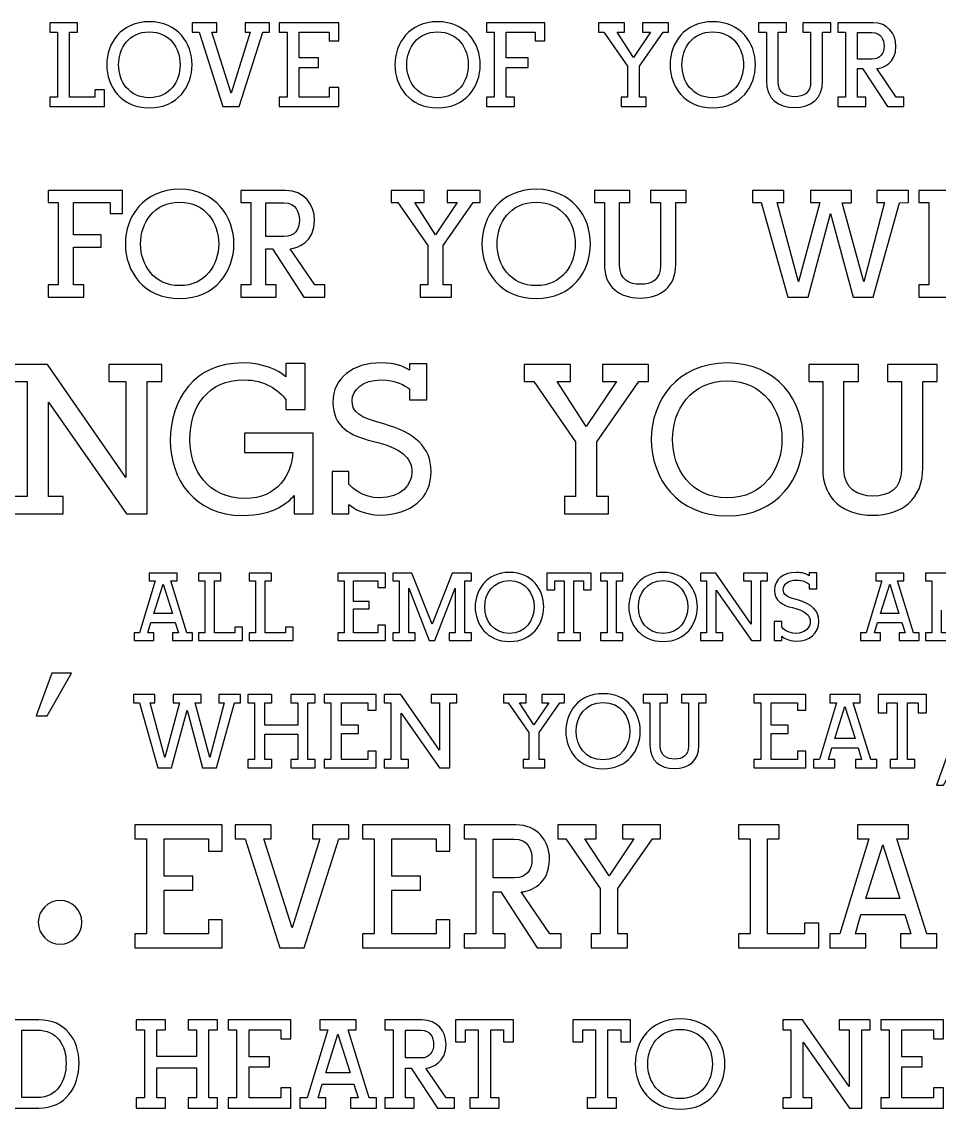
# Model space of a CAD drawing. Extents: x 11 to 200, y 17 to 278.
# Drawn here: x 112.2 to 163, y 151.8 to 212 of the extents above; entities that cross this region are included whole.
import ezdxf

# ---------------------------------------------------------------- set-up
doc = ezdxf.new("R2010")
doc.units = 0
doc.layers.add('Ebene_1', color=7, linetype='CONTINUOUS')

msp = doc.modelspace()

# ---------------------------------------------------------------- linework, layer by layer
at = {"layer": 'Ebene_1', "color": 7}
for points in [[(116.250028, 207.839805), (114.843362, 207.839805), (114.843362, 211.425015), (115.288814, 211.425015), (115.288814, 211.951712), (113.747951, 211.951712), (113.747951, 211.425015), (114.18342, 211.425015), (114.18342, 207.839805), (113.747951, 207.839805), (113.747951, 207.306405), (116.783393, 207.306405), (116.783393, 208.236469), (116.250028, 208.236469), (116.250028, 207.839805), (116.250028, 207.839805)], [(124.847893, 211.425015), (123.790441, 208.060679), (122.725828, 211.425015), (122.998878, 211.425015), (122.998878, 211.951712), (121.638073, 211.951712), (121.638073, 211.425015), (122.019708, 211.425015), (123.332359, 207.306405), (124.24817, 207.306405), (125.554013, 211.425015), (125.929227, 211.425015), (125.929227, 211.951712), (124.568916, 211.951712), (124.568916, 211.425015), (124.847893, 211.425015), (124.847893, 211.425015)], [(126.461957, 207.306405), (129.756266, 207.306405), (129.756266, 208.365656), (129.229428, 208.365656), (129.229428, 207.839805), (127.55705, 207.839805), (127.55705, 209.482197), (128.637255, 209.482197), (128.637255, 210.008895), (127.55705, 210.008895), (127.55705, 211.425015), (129.229428, 211.425015), (129.229428, 210.955468), (129.756266, 210.955468), (129.756266, 211.951712), (126.461957, 211.951712), (126.461957, 211.425015), (126.896967, 211.425015), (126.896967, 207.839805), (126.461957, 207.839805), (126.461957, 207.306405), (126.461957, 207.306405)], [(137.935666, 207.306405), (139.480833, 207.306405), (139.480833, 207.839805), (139.032064, 207.839805), (139.032064, 209.482197), (140.243256, 209.482197), (140.243256, 210.008895), (139.032064, 210.008895), (139.032064, 211.425015), (140.632405, 211.425015), (140.632405, 210.955468), (141.165981, 210.955468), (141.165981, 211.951712), (137.935666, 211.951712), (137.935666, 211.425015), (138.372334, 211.425015), (138.372334, 207.839805), (137.935666, 207.839805), (137.935666, 207.306405), (137.935666, 207.306405)], [(145.752445, 207.839805), (145.401784, 207.839805), (145.401784, 207.306405), (146.780757, 207.306405), (146.780757, 207.839805), (146.413057, 207.839805), (146.413057, 209.550954), (147.718864, 211.425015), (148.017314, 211.425015), (148.017314, 211.951712), (146.586095, 211.951712), (146.586095, 211.425015), (147.020117, 211.425015), (146.082046, 210.025899), (145.168351, 211.425015), (145.584311, 211.425015), (145.584311, 211.951712), (144.144766, 211.951712), (144.144766, 211.425015), (144.442546, 211.425015), (145.752445, 209.550954), (145.752445, 207.839805), (145.752445, 207.839805)], [(154.100191, 208.683262), (154.100191, 211.425015), (154.550229, 211.425015), (154.550229, 211.951712), (153.004428, 211.951712), (153.004428, 211.425015), (153.439932, 211.425015), (153.439932, 208.722032)], [(156.552808, 211.425015), (157.002035, 211.425015), (157.002035, 211.951712), (155.456092, 211.951712), (155.456092, 211.425015), (155.892725, 211.425015), (155.892725, 208.683262)], [(156.552808, 208.722032), (156.552808, 211.425015), (156.552808, 211.425015)], [(159.353334, 211.951712), (157.394465, 211.951712), (157.394465, 211.425015), (157.829475, 211.425015), (157.829475, 207.839805), (157.394465, 207.839805), (157.394465, 207.306405), (158.941607, 207.306405), (158.941607, 207.839805), (158.483666, 207.839805), (158.483666, 209.410654), (158.483666, 209.410654)], [(159.281791, 209.943066), (158.483666, 209.943066), (158.483666, 211.412421), (159.281791, 211.412421)], [(158.483666, 209.410654), (158.771498, 209.410654), (160.156362, 207.306405), (161.057956, 207.306405), (161.057956, 207.839805), (160.621993, 207.839805), (159.549937, 209.410654)], [(113.668047, 196.763077), (115.633937, 196.763077), (115.633937, 197.440904), (115.063566, 197.440904), (115.063566, 199.529913), (116.600371, 199.529913), (116.600371, 200.199027), (115.063566, 200.199027), (115.063566, 201.991208), (117.095425, 201.991208), (117.095425, 201.396425), (117.773075, 201.396425), (117.773075, 202.659793), (113.668047, 202.659793), (113.668047, 201.991208), (114.221908, 201.991208), (114.221908, 197.440904), (113.668047, 197.440904), (113.668047, 196.763077), (113.668047, 196.763077)], [(126.81544, 202.659793), (124.329556, 202.659793), (124.329556, 201.991208), (124.882112, 201.991208), (124.882112, 197.440904), (124.329556, 197.440904), (124.329556, 196.763077), (126.294987, 196.763077), (126.294987, 197.440904), (125.716714, 197.440904), (125.716714, 199.439214), (125.716714, 199.439214)], [(134.696707, 197.440904), (134.259439, 197.440904), (134.259439, 196.763077), (136.001385, 196.763077), (136.001385, 197.440904), (135.53967, 197.440904), (135.53967, 199.612745), (137.199278, 201.991208), (137.579784, 201.991208), (137.579784, 202.659793), (135.755146, 202.659793), (135.755146, 201.991208), (136.307208, 201.991208), (135.118312, 200.215537), (133.961977, 201.991208), (134.490085, 201.991208), (134.490085, 202.659793), (132.657793, 202.659793), (132.657793, 201.991208), (133.036958, 201.991208), (134.696707, 199.612745), (134.696707, 197.440904), (134.696707, 197.440904)], [(145.308475, 198.514372), (145.308475, 201.991208), (145.878034, 201.991208), (145.878034, 202.659793), (143.912639, 202.659793), (143.912639, 201.991208), (144.46583, 201.991208), (144.46583, 198.563478)], [(148.422691, 201.991208), (148.991757, 201.991208), (148.991757, 202.659793), (147.025867, 202.659793), (147.025867, 201.991208), (147.579693, 201.991208), (147.579693, 198.514372)], [(156.395328, 201.991208), (155.214298, 197.597714), (154.032881, 201.991208), (154.404038, 201.991208), (154.404038, 202.659793), (152.6701, 202.659793), (152.6701, 201.991208), (153.157851, 201.991208), (154.636342, 196.763077), (155.750944, 196.763077), (156.998613, 201.396425), (158.245471, 196.763077), (159.359896, 196.763077), (160.822018, 201.983341), (161.309099, 201.991208), (161.309099, 202.659793), (159.566341, 202.659793), (159.566341, 201.991208), (159.97955, 201.991208), (158.831258, 197.597714), (157.642856, 201.983341), (158.145423, 201.983341), (158.145423, 202.659793), (155.883059, 202.659793), (155.883059, 201.991208), (156.395328, 201.991208), (156.395328, 201.991208)], [(163.845042, 202.659793), (161.886843, 202.659793), (161.886843, 201.991208), (162.441198, 201.991208), (162.441198, 197.440904), (161.886843, 197.440904), (161.886843, 196.763077), (163.845042, 196.763077)], [(126.723753, 200.116159), (125.716714, 200.116159), (125.716714, 201.97431), (126.723753, 201.97431)], [(148.422691, 198.563478), (148.422691, 201.991208), (148.422691, 201.991208)], [(125.716714, 199.439214), (126.079863, 199.439214), (127.830946, 196.763077), (128.978285, 196.763077), (128.978285, 197.440904), (128.425236, 197.440904), (127.062455, 199.439214)], [(114.488432, 185.706704), (113.680006, 185.706704), (113.680006, 190.934976), (117.993773, 184.758437), (119.149932, 184.758437), (119.149932, 192.080516), (119.949326, 192.080516), (119.949326, 193.017282), (117.022258, 193.017282), (117.022258, 192.080516), (117.959201, 192.080516), (117.959201, 186.759075), (113.62141, 193.017282), (111.747172, 193.017282), (111.747172, 192.080516), (112.500282, 192.080516), (112.500282, 185.706704), (111.747172, 185.706704), (111.747172, 184.758437), (114.488432, 184.758437), (114.488432, 185.706704), (114.488432, 185.706704)], [(126.830151, 191.074147), (126.830151, 190.542088), (127.893988, 190.542088), (127.893988, 193.074891), (126.830151, 193.074891), (126.830151, 192.346193)], [(133.676933, 191.674787), (133.676933, 191.074147), (134.626505, 191.074147), (134.626505, 193.063108), (133.676933, 193.063108), (133.676933, 192.704898)], [(142.87579, 185.706704), (142.264002, 185.706704), (142.264002, 184.758437), (144.704201, 184.758437), (144.704201, 185.706704), (144.056219, 185.706704), (144.056219, 188.749024), (146.381625, 192.080516), (146.912873, 192.080516), (146.912873, 193.017282), (144.356468, 193.017282), (144.356468, 192.080516), (145.131803, 192.080516), (143.465846, 189.593645), (141.847336, 192.080516), (142.5875, 192.080516), (142.5875, 193.017282), (140.019454, 193.017282), (140.019454, 192.080516), (140.552219, 192.080516), (142.87579, 188.749024), (142.87579, 185.706704), (142.87579, 185.706704)], [(157.738247, 187.210419), (157.738247, 192.080516), (158.536548, 192.080516), (158.536548, 193.017282), (155.783681, 193.017282), (155.783681, 192.080516), (156.558875, 192.080516), (156.558875, 187.279846)], [(162.098862, 192.080516), (162.897128, 192.080516), (162.897128, 193.017282), (160.144085, 193.017282), (160.144085, 192.080516), (160.919914, 192.080516), (160.919914, 187.210419)], [(162.098862, 187.279846), (162.098862, 192.080516), (162.098862, 192.080516)], [(127.293136, 185.77613), (127.293136, 184.758437), (128.34572, 184.758437), (128.34572, 189.223299), (124.528311, 189.223299), (124.528311, 188.159003), (127.212915, 188.159003)], [(130.311115, 186.401041), (130.311115, 187.095202), (129.38659, 187.095202), (129.38659, 184.758437), (130.323356, 184.758437), (130.323356, 185.278573)], [(121.351406, 178.165938), (120.451153, 181.044252), (120.79938, 181.044252), (120.79938, 181.466632), (119.254178, 181.466632), (119.254178, 181.044252), (119.597677, 181.044252), (118.723423, 178.165938), (118.416613, 178.165938), (118.416613, 177.737983), (119.508954, 177.737983), (119.508954, 178.165938), (119.191489, 178.165938), (119.357506, 178.745481), (120.689807, 178.745481), (120.873004, 178.165938), (120.555751, 178.165938), (120.555751, 177.737983), (121.652643, 177.737983), (121.652643, 178.165938), (121.351406, 178.165938), (121.351406, 178.165938)], [(124.005918, 178.165938), (122.877064, 178.165938), (122.877064, 181.044252), (123.234146, 181.044252), (123.234146, 181.466632), (121.997272, 181.466632), (121.997272, 181.044252), (122.347298, 181.044252), (122.347298, 178.165938), (121.997272, 178.165938), (121.997272, 177.737983), (124.433026, 177.737983), (124.433026, 178.484708), (124.005918, 178.484708), (124.005918, 178.165938), (124.005918, 178.165938)], [(126.80902, 178.165938), (125.68006, 178.165938), (125.68006, 181.044252), (126.037142, 181.044252), (126.037142, 181.466632), (124.800091, 181.466632), (124.800091, 181.044252), (125.150117, 181.044252), (125.150117, 178.165938), (124.800091, 178.165938), (124.800091, 177.737983), (127.236516, 177.737983), (127.236516, 178.484708), (126.80902, 178.484708), (126.80902, 178.165938), (126.80902, 178.165938)], [(129.699434, 177.737983), (132.344632, 177.737983), (132.344632, 178.588319), (131.92271, 178.588319), (131.92271, 178.165938), (130.580884, 178.165938), (130.580884, 179.484339), (131.446142, 179.484339), (131.446142, 179.906755), (130.580884, 179.906755), (130.580884, 181.044252), (131.92271, 181.044252), (131.92271, 180.667203), (132.344632, 180.667203), (132.344632, 181.466632), (129.699434, 181.466632), (129.699434, 181.044252), (130.049813, 181.044252), (130.049813, 178.165938), (129.699434, 178.165938), (129.699434, 177.737983), (129.699434, 177.737983)], [(136.735304, 178.165938), (136.735304, 181.049473), (137.10057, 181.049473), (137.10057, 181.466632), (136.042978, 181.466632), (134.92312, 178.647091), (133.802169, 181.466632), (132.760134, 181.466632), (132.760134, 181.049473), (133.109983, 181.049473), (133.109983, 178.165938), (132.760134, 178.165938), (132.760134, 177.737983), (133.996196, 177.737983), (133.996196, 178.165938), (133.64109, 178.165938), (133.64109, 180.641803), (134.760243, 177.737983), (135.08441, 177.737983), (136.204868, 180.641803), (136.204868, 178.165938), (135.865001, 178.165938), (135.865001, 177.737983), (137.10057, 177.737983), (137.10057, 178.165938), (136.735304, 178.165938), (136.735304, 178.165938)], [(143.141996, 178.165938), (142.7774, 178.165938), (142.7774, 181.044252), (143.314575, 181.044252), (143.314575, 180.53738), (143.737767, 180.53738), (143.737767, 181.466632), (141.286631, 181.466632), (141.286631, 180.53738), (141.715221, 180.53738), (141.715221, 181.044252), (142.247986, 181.044252), (142.247986, 178.165938), (141.897431, 178.165938), (141.897431, 177.737983), (143.141996, 177.737983), (143.141996, 178.165938), (143.141996, 178.165938)], [(145.132791, 178.165938), (145.132791, 181.044252), (145.498551, 181.044252), (145.498551, 181.466632), (144.258043, 181.466632), (144.258043, 181.044252), (144.613502, 181.044252), (144.613502, 178.165938), (144.258043, 178.165938), (144.258043, 177.737983), (145.498551, 177.737983), (145.498551, 178.165938), (145.132791, 178.165938), (145.132791, 178.165938)], [(151.026579, 178.165938), (150.659196, 178.165938), (150.659196, 180.526868), (152.613126, 177.737983), (153.133262, 177.737983), (153.133262, 181.044252), (153.493448, 181.044252), (153.493448, 181.466632), (152.173389, 181.466632), (152.173389, 181.044252), (152.597922, 181.044252), (152.597922, 178.64187), (150.633655, 181.466632), (149.790022, 181.466632), (149.790022, 181.044252), (150.12943, 181.044252), (150.12943, 178.165938), (149.790022, 178.165938), (149.790022, 177.737983), (151.026579, 177.737983), (151.026579, 178.165938), (151.026579, 178.165938)], [(155.810528, 180.864335), (155.810528, 180.592343), (156.236507, 180.592343), (156.236507, 181.490515), (155.810528, 181.490515), (155.810528, 181.329084)], [(161.59626, 178.165938), (160.696147, 181.044252), (161.044515, 181.044252), (161.044515, 181.466632), (159.498573, 181.466632), (159.498573, 181.044252), (159.842707, 181.044252), (158.968418, 178.165938), (158.661819, 178.165938), (158.661819, 177.737983), (159.752961, 177.737983), (159.752961, 178.165938), (159.436836, 178.165938), (159.60236, 178.745481), (160.935472, 178.745481), (161.118211, 178.165938), (160.800287, 178.165938), (160.800287, 177.737983), (161.89732, 177.737983), (161.89732, 178.165938), (161.59626, 178.165938), (161.59626, 178.165938)], [(163.829343, 181.466632), (162.25733, 181.466632), (162.25733, 181.044252), (162.606862, 181.044252), (162.606862, 178.165938), (162.25733, 178.165938), (162.25733, 177.737983), (163.499637, 177.737983), (163.499637, 178.165938), (163.131549, 178.165938), (163.131549, 179.426871), (163.131549, 179.426871)], [(120.539523, 179.226811), (119.508954, 179.226811), (120.02662, 180.860878), (120.539523, 179.226811), (120.539523, 179.226811)], [(160.78473, 179.226811), (159.752961, 179.226811), (160.271615, 180.860878), (160.78473, 179.226811), (160.78473, 179.226811)], [(154.288468, 178.48125), (154.288468, 178.794764), (153.87212, 178.794764), (153.87212, 177.7401), (154.293195, 177.7401), (154.293195, 177.974379)], [(113.860593, 175.926787), (112.988774, 173.56307), (113.607793, 173.56307), (114.947502, 175.926787), (113.860593, 175.926787)], [(120.939326, 174.285206), (120.125997, 171.264158), (119.314291, 174.285206), (119.568855, 174.285206), (119.568855, 174.745228), (118.381935, 174.745228), (118.381935, 174.285206), (118.715415, 174.285206), (119.727535, 170.690824), (120.496978, 170.690824), (121.353382, 173.876089), (122.210773, 170.690824), (122.980887, 170.690824), (123.982317, 174.279173), (124.315974, 174.285206), (124.315974, 174.745228), (123.123127, 174.745228), (123.123127, 174.285206), (123.405243, 174.285206), (122.616115, 171.264158), (121.795906, 174.279173), (122.142334, 174.279173), (122.142334, 174.745228), (120.58736, 174.745228), (120.58736, 174.285206), (120.939326, 174.285206), (120.939326, 174.285206)], [(128.049668, 171.156914), (128.049668, 174.285206), (128.452611, 174.285206), (128.452611, 174.745228), (127.103413, 174.745228), (127.103413, 174.285206), (127.485541, 174.285206), (127.485541, 173.058315), (125.657306, 173.058315), (125.657306, 174.285206), (126.055451, 174.285206), (126.055451, 174.745228), (124.712849, 174.745228), (124.712849, 174.285206), (125.093638, 174.285206), (125.093638, 171.156914), (124.712849, 171.156914), (124.712849, 170.690824), (126.055451, 170.690824), (126.055451, 171.156914), (125.657306, 171.156914), (125.657306, 172.545412), (127.485541, 172.545412), (127.485541, 171.156914), (127.103413, 171.156914), (127.103413, 170.690824), (128.452611, 170.690824), (128.452611, 171.156914), (128.049668, 171.156914), (128.049668, 171.156914)], [(128.944877, 170.690824), (131.820369, 170.690824), (131.820369, 171.615172), (131.360664, 171.615172), (131.360664, 171.156914), (129.901152, 171.156914), (129.901152, 172.589438), (130.843986, 172.589438), (130.843986, 173.049319), (129.901152, 173.049319), (129.901152, 174.285206), (131.360664, 174.285206), (131.360664, 173.875454), (131.820369, 173.875454), (131.820369, 174.745228), (128.944877, 174.745228), (128.944877, 174.285206), (129.325525, 174.285206), (129.325525, 171.156914), (128.944877, 171.156914), (128.944877, 170.690824), (128.944877, 170.690824)], [(133.620276, 171.156914), (133.220473, 171.156914), (133.220473, 173.72316), (135.34536, 170.690824), (135.909028, 170.690824), (135.909028, 174.285206), (136.301776, 174.285206), (136.301776, 174.745228), (134.866852, 174.745228), (134.866852, 174.285206), (135.327368, 174.285206), (135.327368, 171.67278), (133.191687, 174.745228), (132.275029, 174.745228), (132.275029, 174.285206), (132.644846, 174.285206), (132.644846, 171.156914), (132.275029, 171.156914), (132.275029, 170.690824), (133.620276, 170.690824), (133.620276, 171.156914), (133.620276, 171.156914)], [(140.279239, 171.156914), (139.973134, 171.156914), (139.973134, 170.690824), (141.176424, 170.690824), (141.176424, 171.156914), (140.855713, 171.156914), (140.855713, 172.650045), (141.99635, 174.285206), (142.256312, 174.285206), (142.256312, 174.745228), (141.006032, 174.745228), (141.006032, 174.285206), (141.38615, 174.285206), (140.567741, 173.064065), (139.769264, 174.285206), (140.132907, 174.285206), (140.132907, 174.745228), (138.876066, 174.745228), (138.876066, 174.285206), (139.137015, 174.285206), (140.279239, 172.650045), (140.279239, 171.156914), (140.279239, 171.156914)], [(147.5653, 171.89249), (147.5653, 174.285206), (147.957236, 174.285206), (147.957236, 174.745228), (146.608531, 174.745228), (146.608531, 174.285206), (146.987556, 174.285206), (146.987556, 171.927027)], [(149.705708, 174.285206), (150.096339, 174.285206), (150.096339, 174.745228), (148.74767, 174.745228), (148.74767, 174.285206), (149.128105, 174.285206), (149.128105, 171.89249)], [(152.749016, 170.690824), (155.625178, 170.690824), (155.625178, 171.615172), (155.165474, 171.615172), (155.165474, 171.156914), (153.706279, 171.156914), (153.706279, 172.589438), (154.648301, 172.589438), (154.648301, 173.049319), (153.706279, 173.049319), (153.706279, 174.285206), (155.165474, 174.285206), (155.165474, 173.875454), (155.625178, 173.875454), (155.625178, 174.745228), (152.749016, 174.745228), (152.749016, 174.285206), (153.129981, 174.285206), (153.129981, 171.156914), (152.749016, 171.156914), (152.749016, 170.690824), (152.749016, 170.690824)], [(159.233989, 171.156914), (158.254643, 174.285206), (158.633985, 174.285206), (158.633985, 174.745228), (156.953598, 174.745228), (156.953598, 174.285206), (157.327366, 174.285206), (156.376983, 171.156914), (156.043467, 171.156914), (156.043467, 170.690824), (157.231093, 170.690824), (157.231093, 171.156914), (156.885653, 171.156914), (157.066875, 171.78641), (158.516263, 171.78641), (158.713536, 171.156914), (158.368908, 171.156914), (158.368908, 170.690824), (159.561579, 170.690824), (159.561579, 171.156914), (159.233989, 171.156914), (159.233989, 171.156914)], [(161.654221, 171.156914), (161.259992, 171.156914), (161.259992, 174.285206), (161.843134, 174.285206), (161.843134, 173.734132), (162.303473, 173.734132), (162.303473, 174.745228), (159.638026, 174.745228), (159.638026, 173.734132), (160.103481, 173.734132), (160.103481, 174.285206), (160.682565, 174.285206), (160.682565, 171.156914), (160.302059, 171.156914), (160.302059, 170.690824), (161.654221, 170.690824), (161.654221, 171.156914), (161.654221, 171.156914)], [(149.705708, 171.927027), (149.705708, 174.285206), (149.705708, 174.285206)], [(158.352221, 172.309333), (157.231093, 172.309333), (157.794268, 174.086133), (158.352221, 172.309333), (158.352221, 172.309333)], [(163.416911, 171.250894), (162.856558, 169.734725), (163.254351, 169.734725), (164.113365, 171.250894), (163.416911, 171.250894), (163.416911, 171.250894)], [(118.471646, 160.721182), (123.307312, 160.721182), (123.307312, 162.276156), (122.535223, 162.276156), (122.535223, 161.502762), (120.083911, 161.502762), (120.083911, 163.916573), (121.666895, 163.916573), (121.666895, 164.688486), (120.083911, 164.688486), (120.083911, 166.758868), (122.535223, 166.758868), (122.535223, 166.071587), (123.307312, 166.071587), (123.307312, 167.530922), (118.471646, 167.530922), (118.471646, 166.758868), (119.111303, 166.758868), (119.111303, 161.502762), (118.471646, 161.502762), (118.471646, 160.721182), (118.471646, 160.721182)], [(128.715184, 166.758868), (127.170687, 161.82774), (125.615713, 166.758868), (126.01601, 166.758868), (126.01601, 167.530922), (124.012797, 167.530922), (124.012797, 166.758868), (124.576465, 166.758868), (126.502209, 160.721182), (127.838002, 160.721182), (129.754961, 166.758868), (130.308152, 166.758868), (130.308152, 167.530922), (128.30508, 167.530922), (128.30508, 166.758868), (128.715184, 166.758868), (128.715184, 166.758868)], [(131.080065, 160.721182), (135.916084, 160.721182), (135.916084, 162.276156), (135.144171, 162.276156), (135.144171, 161.502762), (132.692683, 161.502762), (132.692683, 163.916573), (134.275491, 163.916573), (134.275491, 164.688486), (132.692683, 164.688486), (132.692683, 166.758868), (135.144171, 166.758868), (135.144171, 166.071587), (135.916084, 166.071587), (135.916084, 167.530922), (131.080065, 167.530922), (131.080065, 166.758868), (131.719721, 166.758868), (131.719721, 161.502762), (131.080065, 161.502762), (131.080065, 160.721182), (131.080065, 160.721182)], [(139.578905, 167.530922), (136.70747, 167.530922), (136.70747, 166.758868), (137.34695, 166.758868), (137.34695, 161.502762), (136.70747, 161.502762), (136.70747, 160.721182), (138.978054, 160.721182), (138.978054, 161.502762), (138.309751, 161.502762), (138.309751, 163.811128), (138.309751, 163.811128)], [(144.242874, 161.502762), (143.737132, 161.502762), (143.737132, 160.721182), (145.749517, 160.721182), (145.749517, 161.502762), (145.215976, 161.502762), (145.215976, 164.011858), (147.132265, 166.758868), (147.571332, 166.758868), (147.571332, 167.530922), (145.463485, 167.530922), (145.463485, 166.758868), (146.102648, 166.758868), (144.728896, 164.707995), (143.393456, 166.758868), (144.004961, 166.758868), (144.004961, 167.530922), (141.88646, 167.530922), (141.88646, 166.758868), (142.325562, 166.758868), (144.242874, 164.011858), (144.242874, 161.502762), (144.242874, 161.502762)], [(155.556598, 161.502762), (153.506042, 161.502762), (153.506042, 166.758868), (154.154377, 166.758868), (154.154377, 167.530922), (151.895083, 167.530922), (151.895083, 166.758868), (152.533575, 166.758868), (152.533575, 161.502762), (151.895083, 161.502762), (151.895083, 160.721182), (156.339659, 160.721182), (156.339659, 162.085268), (155.556598, 162.085268), (155.556598, 161.502762), (155.556598, 161.502762)], [(162.318572, 161.502762), (160.669936, 166.758868), (161.308605, 166.758868), (161.308605, 167.530922), (158.485783, 167.530922), (158.485783, 166.758868), (159.114821, 166.758868), (157.512363, 161.502762), (156.94933, 161.502762), (156.94933, 160.721182), (158.952402, 160.721182), (158.952402, 161.502762), (158.370742, 161.502762), (158.675542, 162.56233), (161.108192, 162.56233), (161.441708, 161.502762), (160.860048, 161.502762), (160.860048, 160.721182), (162.872575, 160.721182), (162.872575, 161.502762), (162.318572, 161.502762), (162.318572, 161.502762)], [(139.473142, 164.593377), (138.309751, 164.593377), (138.309751, 166.739077), (139.473142, 166.739077)], [(160.831508, 163.448684), (158.952402, 163.448684), (159.896365, 166.424047), (160.831508, 163.448684), (160.831508, 163.448684)], [(138.309751, 163.811128), (138.730368, 163.811128), (140.751432, 160.721182), (142.078335, 160.721182), (142.078335, 161.502762), (141.43889, 161.502762), (139.864584, 163.811128)], [(113.139092, 156.729643), (111.030575, 156.729643), (111.030575, 156.161353), (111.495889, 156.161353), (111.495889, 152.421239), (111.030575, 152.421239), (111.030575, 151.847128), (111.030575, 151.847128)], [(122.561081, 152.407515), (122.561081, 156.175288), (123.046186, 156.175288), (123.046186, 156.729643), (121.422491, 156.729643), (121.422491, 156.175288), (121.881525, 156.175288), (121.881525, 154.697255), (119.68118, 154.697255), (119.68118, 156.175288), (120.16184, 156.175288), (120.16184, 156.729643), (118.543189, 156.729643), (118.543189, 156.175288), (119.000918, 156.175288), (119.000918, 152.407515), (118.543189, 152.407515), (118.543189, 151.847128), (120.16184, 151.847128), (120.16184, 152.407515), (119.68118, 152.407515), (119.68118, 154.080388), (121.881525, 154.080388), (121.881525, 152.407515), (121.422491, 152.407515), (121.422491, 151.847128), (123.046186, 151.847128), (123.046186, 152.407515), (122.561081, 152.407515), (122.561081, 152.407515)], [(123.639664, 151.847128), (127.102778, 151.847128), (127.102778, 152.960212), (126.549234, 152.960212), (126.549234, 152.407515), (124.791095, 152.407515), (124.791095, 154.133587), (125.926299, 154.133587), (125.926299, 154.687412), (124.791095, 154.687412), (124.791095, 156.175288), (126.549234, 156.175288), (126.549234, 155.681681), (127.102778, 155.681681), (127.102778, 156.729643), (123.639664, 156.729643), (123.639664, 156.175288), (124.097428, 156.175288), (124.097428, 152.407515), (123.639664, 152.407515), (123.639664, 151.847128), (123.639664, 151.847128)], [(131.447765, 152.407515), (130.270016, 156.175288), (130.725946, 156.175288), (130.725946, 156.729643), (128.703083, 156.729643), (128.703083, 156.175288), (129.151323, 156.175288), (128.007265, 152.407515), (127.606333, 152.407515), (127.606333, 151.847128), (129.035576, 151.847128), (129.035576, 152.407515), (128.620569, 152.407515), (128.838621, 153.16567), (130.583848, 153.16567), (130.822713, 152.407515), (130.406894, 152.407515), (130.406894, 151.847128), (131.842806, 151.847128), (131.842806, 152.407515), (131.447765, 152.407515), (131.447765, 152.407515)], [(134.373245, 156.729643), (132.312882, 156.729643), (132.312882, 156.175288), (132.771423, 156.175288), (132.771423, 152.407515), (132.312882, 152.407515), (132.312882, 151.847128), (133.940211, 151.847128), (133.940211, 152.407515), (133.45821, 152.407515), (133.45821, 154.057775), (133.45821, 154.057775)], [(138.647995, 152.407515), (138.172062, 152.407515), (138.172062, 156.175288), (138.875713, 156.175288), (138.875713, 155.512066), (139.427951, 155.512066), (139.427951, 156.729643), (136.219931, 156.729643), (136.219931, 155.512066), (136.779366, 155.512066), (136.779366, 156.175288), (137.477584, 156.175288), (137.477584, 152.407515), (137.019361, 152.407515), (137.019361, 151.847128), (138.647995, 151.847128), (138.647995, 152.407515), (138.647995, 152.407515)], [(145.142281, 152.407515), (144.666525, 152.407515), (144.666525, 156.175288), (145.37081, 156.175288), (145.37081, 155.512066), (145.922237, 155.512066), (145.922237, 156.729643), (142.714217, 156.729643), (142.714217, 155.512066), (143.274287, 155.512066), (143.274287, 156.175288), (143.97254, 156.175288), (143.97254, 152.407515), (143.513965, 152.407515), (143.513965, 151.847128), (145.142281, 151.847128), (145.142281, 152.407515), (145.142281, 152.407515)], [(155.961623, 152.407515), (155.48061, 152.407515), (155.48061, 155.498307), (158.039166, 151.847128), (158.71911, 151.847128), (158.71911, 156.175288), (159.190598, 156.175288), (159.190598, 156.729643), (157.463256, 156.729643), (157.463256, 156.175288), (158.018388, 156.175288), (158.018388, 153.02978), (155.446743, 156.729643), (154.34329, 156.729643), (154.34329, 156.175288), (154.78712, 156.175288), (154.78712, 152.407515), (154.34329, 152.407515), (154.34329, 151.847128), (155.961623, 151.847128), (155.961623, 152.407515), (155.961623, 152.407515)], [(159.784393, 151.847128), (163.247013, 151.847128), (163.247013, 152.960212), (162.693646, 152.960212), (162.693646, 152.407515), (160.93519, 152.407515), (160.93519, 154.133587), (162.070711, 154.133587), (162.070711, 154.687412), (160.93519, 154.687412), (160.93519, 156.175288), (162.693646, 156.175288), (162.693646, 155.681681), (163.247013, 155.681681), (163.247013, 156.729643), (159.784393, 156.729643), (159.784393, 156.175288), (160.241487, 156.175288), (160.241487, 152.407515), (159.784393, 152.407515), (159.784393, 151.847128), (159.784393, 151.847128)], [(112.203279, 156.161353), (113.023028, 156.161353)], [(113.064268, 152.421239), (112.203279, 152.421239), (112.203279, 156.161353), (112.203279, 156.161353)], [(134.297927, 154.618339), (133.45821, 154.618339), (133.45821, 156.161353), (134.297927, 156.161353)], [(130.386257, 153.796296), (129.035576, 153.796296), (129.713862, 155.935434), (130.386257, 153.796296), (130.386257, 153.796296)], [(133.45821, 154.057775), (133.760929, 154.057775), (135.216843, 151.847128), (136.164263, 151.847128), (136.164263, 152.407515), (135.70537, 152.407515), (134.579515, 154.057775)], [(111.030575, 151.847128), (113.139092, 151.847128)]]:
    msp.add_lwpolyline(points, dxfattribs=at)
for points in [[(119.267125, 212.007522), (117.693665, 212.007522), (116.904219, 210.816332), (116.904219, 209.624261)], [(121.630383, 209.624261), (121.630383, 210.816332), (120.840443, 212.007522), (119.267125, 212.007522)], [(135.227991, 212.007522), (133.654849, 212.007522), (132.864732, 210.816332), (132.864732, 209.624261)], [(137.592343, 209.624261), (137.592343, 210.816332), (136.802085, 212.007522), (135.227991, 212.007522)], [(150.46732, 212.007522), (148.893826, 212.007522), (148.10311, 210.816332), (148.10311, 209.624261)], [(152.83072, 209.624261), (152.83072, 210.816332), (152.039792, 212.007522), (150.46732, 212.007522)], [(117.564019, 209.624261), (117.564019, 210.536685), (118.135555, 211.448263), (119.267125, 211.448263)], [(119.267125, 211.448263), (120.398906, 211.448263), (120.970265, 210.536685), (120.970265, 209.624261)], [(133.524815, 209.624261), (133.524815, 210.536685), (134.097832, 211.448263), (135.227991, 211.448263)], [(135.227991, 211.448263), (136.359561, 211.448263), (136.931625, 210.536685), (136.931625, 209.624261)], [(148.762522, 209.624261), (148.762522, 210.536685), (149.335715, 211.448263), (150.46732, 211.448263)], [(150.46732, 211.448263), (151.598114, 211.448263), (152.170955, 210.536685), (152.170955, 209.624261)], [(159.281791, 211.412421), (159.798328, 211.412421), (159.95549, 211.020485), (159.95549, 210.661287)], [(160.615749, 210.661287), (160.615749, 211.359822), (160.142921, 211.951712), (159.353334, 211.951712)], [(159.95549, 210.661287), (159.95549, 210.263283), (159.778819, 209.943066), (159.281791, 209.943066)], [(159.549937, 209.410654), (159.883594, 209.436019), (160.615749, 209.690125), (160.615749, 210.661287)], [(116.904219, 209.624261), (116.904219, 208.432966), (117.693665, 207.241565), (119.267125, 207.241565)], [(119.267125, 207.801), (118.135555, 207.801), (117.564019, 208.712542), (117.564019, 209.624261)], [(119.267125, 207.241565), (120.840443, 207.241565), (121.630383, 208.432966), (121.630383, 209.624261)], [(120.970265, 209.624261), (120.970265, 208.712542), (120.398906, 207.801), (119.267125, 207.801)], [(132.864732, 209.624261), (132.864732, 208.432966), (133.654849, 207.241565), (135.227991, 207.241565)], [(135.227991, 207.801), (134.097832, 207.801), (133.524815, 208.712542), (133.524815, 209.624261)], [(135.227991, 207.241565), (136.802085, 207.241565), (137.592343, 208.432966), (137.592343, 209.624261)], [(136.931625, 209.624261), (136.931625, 208.712542), (136.359561, 207.801), (135.227991, 207.801)], [(148.10311, 209.624261), (148.10311, 208.432966), (148.893826, 207.241565), (150.46732, 207.241565)], [(150.46732, 207.801), (149.335715, 207.801), (148.762522, 208.712542), (148.762522, 209.624261)], [(150.46732, 207.241565), (152.039792, 207.241565), (152.83072, 208.432966), (152.83072, 209.624261)], [(152.170955, 209.624261), (152.170955, 208.712542), (151.598114, 207.801), (150.46732, 207.801)], [(153.439932, 208.722032), (153.439932, 207.753057), (154.087914, 207.262343), (155.000268, 207.262343)], [(155.000268, 207.856492), (154.537459, 207.856492), (154.100191, 208.070804), (154.100191, 208.683262)], [(155.000268, 207.262343), (155.905496, 207.262343), (156.552808, 207.753057), (156.552808, 208.722032)], [(155.892725, 208.683262), (155.892725, 208.070804), (155.509115, 207.856492), (155.000268, 207.856492)], [(120.944406, 202.726432), (118.944615, 202.726432), (117.936941, 201.214392), (117.936941, 199.703268)], [(123.949579, 199.703268), (123.949579, 201.214392), (122.942222, 202.726432), (120.944406, 202.726432)], [(128.416734, 201.02495), (128.416734, 201.908552), (127.814119, 202.659793), (126.81544, 202.659793)], [(140.692836, 202.726432), (138.694173, 202.726432), (137.686499, 201.214392), (137.686499, 199.703268)], [(143.698644, 199.703268), (143.698644, 201.214392), (142.690969, 202.726432), (140.692836, 202.726432)], [(118.779586, 199.703268), (118.779586, 200.859427), (119.506484, 202.015762), (120.944406, 202.015762)], [(120.944406, 202.015762), (122.380212, 202.015762), (123.107922, 200.859427), (123.107922, 199.703268)], [(126.723753, 201.97431), (127.376639, 201.97431), (127.5749, 201.479081), (127.5749, 201.02495)], [(138.52865, 199.703268), (138.52865, 200.859427), (139.255231, 202.015762), (140.692836, 202.015762)], [(140.692836, 202.015762), (142.129911, 202.015762), (142.855999, 200.859427), (142.855999, 199.703268)], [(127.5749, 201.02495), (127.5749, 200.521183), (127.351909, 200.116159), (126.723753, 200.116159)], [(127.062455, 199.439214), (127.484201, 199.472269), (128.416734, 199.79432), (128.416734, 201.02495)], [(117.936941, 199.703268), (117.936941, 198.192039), (118.944615, 196.680562), (120.944406, 196.680562)], [(120.944406, 197.391445), (119.506484, 197.391445), (118.779586, 198.547603), (118.779586, 199.703268)], [(120.944406, 196.680562), (122.942222, 196.680562), (123.949579, 198.192039), (123.949579, 199.703268)], [(123.107922, 199.703268), (123.107922, 198.547603), (122.380212, 197.391445), (120.944406, 197.391445)], [(137.686499, 199.703268), (137.686499, 198.192039), (138.694173, 196.680562), (140.692836, 196.680562)], [(140.692836, 197.391445), (139.255231, 197.391445), (138.52865, 198.547603), (138.52865, 199.703268)], [(140.692836, 196.680562), (142.690969, 196.680562), (143.698644, 198.192039), (143.698644, 199.703268)], [(142.855999, 199.703268), (142.855999, 198.547603), (142.129911, 197.391445), (140.692836, 197.391445)], [(144.46583, 198.563478), (144.46583, 197.333483), (145.291788, 196.705151), (146.448441, 196.705151)], [(146.448441, 197.465281), (145.861806, 197.465281), (145.308475, 197.737696), (145.308475, 198.514372)], [(146.448441, 196.705151), (147.596238, 196.705151), (148.422691, 197.333483), (148.422691, 198.563478)], [(147.579693, 198.514372), (147.579693, 197.737696), (147.092331, 197.465281), (146.448441, 197.465281)], [(124.435989, 193.109781), (121.775763, 193.109781), (120.422154, 191.09736), (120.422154, 188.806668)], [(126.830151, 192.346193), (126.41352, 192.692621), (125.638326, 193.109781), (124.435989, 193.109781)], [(132.092819, 193.109781), (130.543419, 193.109781), (129.432769, 192.299697), (129.432769, 190.923864)], [(133.676933, 192.704898), (133.353576, 192.912472), (132.891261, 193.109781), (132.092819, 193.109781)], [(151.272994, 193.109781), (148.473597, 193.109781), (147.063156, 190.993255), (147.063156, 188.87673)], [(155.483573, 188.87673), (155.483573, 190.993255), (154.07218, 193.109781), (151.272994, 193.109781)], [(121.508075, 188.852988), (121.508075, 190.726732), (122.515926, 192.172662), (124.505557, 192.172662)], [(124.505557, 192.172662), (125.662703, 192.172662), (126.424456, 191.629314), (126.830151, 191.074147)], [(130.497064, 191.027651), (130.497064, 191.617495), (131.098092, 192.172662), (132.092819, 192.172662)], [(132.092819, 192.172662), (132.914474, 192.172662), (133.422827, 191.849129), (133.676933, 191.674787)], [(148.242069, 188.87673), (148.242069, 190.495239), (149.261208, 192.114877), (151.272994, 192.114877)], [(151.272994, 192.114877), (153.28605, 192.114877), (154.304308, 190.495239), (154.304308, 188.87673)], [(132.254744, 189.732286), (130.890835, 190.113604), (130.497064, 190.344779), (130.497064, 191.027651)], [(129.432769, 190.923864), (129.432769, 189.582003), (130.403437, 189.072733), (131.619003, 188.783279)], [(134.869463, 187.106491), (134.869463, 188.447964), (133.966881, 189.246053), (132.254744, 189.732286)], [(120.422154, 188.806668), (120.422154, 186.724503), (121.740873, 184.666292), (124.435989, 184.666292)], [(124.56366, 185.603058), (122.515926, 185.603058), (121.508075, 187.221884), (121.508075, 188.852988)], [(131.619003, 188.783279), (133.249648, 188.390002), (133.804144, 187.881332), (133.804144, 187.059959)], [(147.063156, 188.87673), (147.063156, 186.759075), (148.473597, 184.642514), (151.272994, 184.642514)], [(151.272994, 185.637277), (149.261208, 185.637277), (148.242069, 187.256915), (148.242069, 188.87673)], [(151.272994, 184.642514), (154.07218, 184.642514), (155.483573, 186.759075), (155.483573, 188.87673)], [(154.304308, 188.87673), (154.304308, 187.256915), (153.28605, 185.637277), (151.272994, 185.637277)], [(127.212915, 188.159003), (127.154142, 186.956172), (126.379618, 185.603058), (124.56366, 185.603058)], [(133.804144, 187.059959), (133.804144, 186.389399), (133.249648, 185.637277), (132.012421, 185.637277)], [(132.0586, 184.689046), (133.746818, 184.689046), (134.869463, 185.614382), (134.869463, 187.106491)], [(156.558875, 187.279846), (156.558875, 185.556244), (157.715845, 184.677439), (159.334531, 184.677439)], [(159.334531, 185.741241), (158.513617, 185.741241), (157.738247, 186.123017), (157.738247, 187.210419)], [(159.334531, 184.677439), (160.942351, 184.677439), (162.098862, 185.556244), (162.098862, 187.279846)], [(160.919914, 187.210419), (160.919914, 186.123017), (160.236901, 185.741241), (159.334531, 185.741241)], [(132.012421, 185.637277), (131.086309, 185.637277), (130.462386, 186.215374), (130.311115, 186.401041)], [(124.435989, 184.666292), (126.229335, 184.666292), (126.957045, 185.406137), (127.293136, 185.77613)], [(130.323356, 185.278573), (130.543419, 185.070998), (131.145223, 184.689046), (132.0586, 184.689046)], [(139.209899, 181.511118), (137.946814, 181.511118), (137.313048, 180.555549), (137.313048, 179.599133)], [(141.107667, 179.599133), (141.107667, 180.555549), (140.47362, 181.511118), (139.209899, 181.511118)], [(147.718864, 181.511118), (146.455955, 181.511118), (145.821202, 180.555549), (145.821202, 179.599133)], [(149.616315, 179.599133), (149.616315, 180.555549), (148.981773, 181.511118), (147.718864, 181.511118)], [(155.093613, 181.511118), (154.391585, 181.511118), (153.893251, 181.146557), (153.893251, 180.524434)], [(155.810528, 181.329084), (155.663843, 181.422747), (155.454751, 181.511118), (155.093613, 181.511118)], [(137.84218, 179.599133), (137.84218, 180.331394), (138.302061, 181.062737), (139.209899, 181.062737)], [(139.209899, 181.062737), (140.118478, 181.062737), (140.577901, 180.331394), (140.577901, 179.599133)], [(146.35051, 179.599133), (146.35051, 180.331394), (146.810885, 181.062737), (147.718864, 181.062737)], [(147.718864, 181.062737), (148.627161, 181.062737), (149.086689, 180.331394), (149.086689, 179.599133)], [(154.371477, 180.571424), (154.371477, 180.837453), (154.643221, 181.088772), (155.093613, 181.088772)], [(155.093613, 181.088772), (155.465758, 181.088772), (155.695769, 180.942405), (155.810528, 180.864335)], [(153.893251, 180.524434), (153.893251, 179.918502), (154.329884, 179.688174), (154.878489, 179.557999)], [(155.166109, 179.986624), (154.548924, 180.158215), (154.371477, 180.263484), (154.371477, 180.571424)], [(137.313048, 179.599133), (137.313048, 178.64187), (137.946814, 177.685913), (139.209899, 177.685913)], [(139.209899, 178.13514), (138.302061, 178.13514), (137.84218, 178.867295), (137.84218, 179.599133)], [(139.209899, 177.685913), (140.47362, 177.685913), (141.107667, 178.64187), (141.107667, 179.599133)], [(140.577901, 179.599133), (140.577901, 178.867295), (140.118478, 178.13514), (139.209899, 178.13514)], [(145.821202, 179.599133), (145.821202, 178.64187), (146.455955, 177.685913), (147.718864, 177.685913)], [(147.718864, 178.13514), (146.810885, 178.13514), (146.35051, 178.867295), (146.35051, 179.599133)], [(147.718864, 177.685913), (148.981773, 177.685913), (149.616315, 178.64187), (149.616315, 179.599133)], [(149.086689, 179.599133), (149.086689, 178.867295), (148.627161, 178.13514), (147.718864, 178.13514)], [(154.878489, 179.557999), (155.617029, 179.380058), (155.868489, 179.14987), (155.868489, 178.77903)], [(156.345374, 178.800514), (156.345374, 179.406269), (155.940668, 179.766596), (155.166109, 179.986624)], [(155.056254, 178.136304), (154.638318, 178.136304), (154.356554, 178.397783), (154.288468, 178.48125)], [(155.868489, 178.77903), (155.868489, 178.476347), (155.617029, 178.136304), (155.056254, 178.136304)], [(155.077879, 177.70835), (155.842101, 177.70835), (156.345374, 178.12565), (156.345374, 178.800514)], [(154.293195, 177.974379), (154.391585, 177.880258), (154.664176, 177.70835), (155.077879, 177.70835)], [(144.393792, 174.793559), (143.020534, 174.793559), (142.33096, 173.754099), (142.33096, 172.713863)], [(146.45726, 172.713863), (146.45726, 173.754099), (145.767015, 174.793559), (144.393792, 174.793559)], [(142.907434, 172.713863), (142.907434, 173.509694), (143.406403, 174.305208), (144.393792, 174.305208)], [(144.393792, 174.305208), (145.381288, 174.305208), (145.879657, 173.509694), (145.879657, 172.713863)], [(142.33096, 172.713863), (142.33096, 171.673592), (143.020534, 170.634344), (144.393792, 170.634344)], [(144.393792, 171.122906), (143.406403, 171.122906), (142.907434, 171.918067), (142.907434, 172.713863)], [(144.393792, 170.634344), (145.767015, 170.634344), (146.45726, 171.673592), (146.45726, 172.713863)], [(145.879657, 172.713863), (145.879657, 171.918067), (145.381288, 171.122906), (144.393792, 171.122906)], [(146.987556, 171.927027), (146.987556, 171.080149), (147.553023, 170.652688), (148.349666, 170.652688)], [(148.349666, 171.170848), (147.946088, 171.170848), (147.5653, 171.358103), (147.5653, 171.89249)], [(148.349666, 170.652688), (149.140241, 170.652688), (149.705708, 171.080149), (149.705708, 171.927027)], [(149.128105, 171.89249), (149.128105, 171.358103), (148.793178, 171.170848), (148.349666, 171.170848)], [(141.429401, 165.642644), (141.429401, 166.663089), (140.733264, 167.530922), (139.578905, 167.530922)], [(139.473142, 166.739077), (140.227875, 166.739077), (140.455734, 166.166695), (140.455734, 165.642644)], [(140.455734, 165.642644), (140.455734, 165.060772), (140.198065, 164.593377), (139.473142, 164.593377)], [(139.864584, 163.811128), (140.350818, 163.849651), (141.429401, 164.221091), (141.429401, 165.642644)], [(114.322909, 163.340945), (113.659051, 163.340945), (113.114856, 162.797244), (113.114856, 162.13254)], [(115.531137, 162.13254), (115.531137, 162.797244), (114.98793, 163.340945), (114.322909, 163.340945)], [(113.114856, 162.13254), (113.114856, 161.468048), (113.659051, 160.924524), (114.322909, 160.924524)], [(114.322909, 160.924524), (114.98793, 160.924524), (115.531137, 161.468048), (115.531137, 162.13254)], [(115.370553, 154.335446), (115.370553, 155.635185), (114.628908, 156.729643), (113.139092, 156.729643)], [(135.699478, 155.373071), (135.699478, 156.106673), (135.203261, 156.729643), (134.373245, 156.729643)], [(148.662509, 156.787569), (147.007346, 156.787569), (146.177296, 155.536266), (146.177296, 154.283552)], [(151.145783, 154.283552), (151.145783, 155.536266), (150.315555, 156.787569), (148.662509, 156.787569)], [(113.023028, 156.161353), (114.17707, 156.161353), (114.655402, 155.313805), (114.655402, 154.335446)], [(134.297927, 156.161353), (134.840464, 156.161353), (135.004823, 155.749944), (135.004823, 155.373071)], [(146.87128, 154.283552), (146.87128, 155.241415), (147.472308, 156.200335), (148.662509, 156.200335)], [(148.662509, 156.200335), (149.850136, 156.200335), (150.451763, 155.241415), (150.451763, 154.283552)], [(135.004823, 155.373071), (135.004823, 154.954606), (134.819192, 154.618339), (134.297927, 154.618339)], [(134.579515, 154.057775), (134.929858, 154.085609), (135.699478, 154.352274), (135.699478, 155.373071)], [(114.655402, 154.335446), (114.655402, 153.358357), (114.17707, 152.421239), (113.064268, 152.421239)], [(113.139092, 151.847128), (114.635964, 151.847128), (115.370553, 153.008825), (115.370553, 154.335446)], [(146.177296, 154.283552), (146.177296, 153.030592), (147.007346, 151.778865), (148.662509, 151.778865)], [(148.662509, 152.366593), (147.472308, 152.366593), (146.87128, 153.324808), (146.87128, 154.283552)], [(148.662509, 151.778865), (150.315555, 151.778865), (151.145783, 153.030592), (151.145783, 154.283552)], [(150.451763, 154.283552), (150.451763, 153.324808), (149.850136, 152.366593), (148.662509, 152.366593)]]:
    msp.add_open_spline(points, degree=3, dxfattribs=at)

doc.saveas('drawing.dxf')
